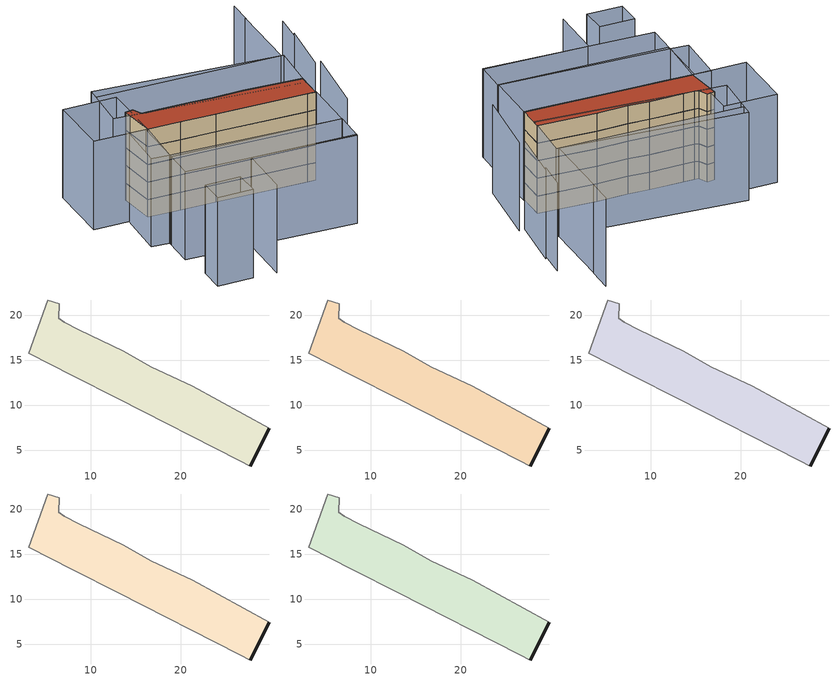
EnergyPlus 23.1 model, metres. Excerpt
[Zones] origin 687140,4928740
b448a663632994ad_F0_whole
 floor ground (EU_floor_Construction): 27.72,3.27 29.82,7.45 21.34,12.12 16.7,14.26 13.69,15.98 8.7,18.39 7.08,19.22 6.48,19.64 6.51,21.29 5.25,21.68 3.14,15.78 8,13.3 13.09,10.71 26.53,3.86 z0
 wall outside (EU_wall_Construction): 29.82,7.45 27.72,3.27 z0:3
 wall adiabatic (EU_wall_Construction): 27.72,3.27 26.53,3.86 13.09,10.71 8,13.3 3.14,15.78 5.25,21.68 6.51,21.29 6.48,19.64 7.08,19.22 8.7,18.39 13.69,15.98 16.7,14.26 21.34,12.12 29.82,7.45 z0:3
b448a663632994ad_F1_whole
 floor to b448a663632994ad_F0_whole (EU_floor_Construction): 27.72,3.27 29.82,7.45 21.34,12.12 16.7,14.26 13.69,15.98 8.7,18.39 7.08,19.22 6.48,19.64 6.51,21.29 5.25,21.68 3.14,15.78 8,13.3 13.09,10.71 26.53,3.86 z3
 wall outside (EU_wall_Construction): 29.82,7.45 27.72,3.27 z3:6
 wall adiabatic (EU_wall_Construction): 27.72,3.27 26.53,3.86 13.09,10.71 8,13.3 3.14,15.78 5.25,21.68 6.51,21.29 6.48,19.64 7.08,19.22 8.7,18.39 13.69,15.98 16.7,14.26 21.34,12.12 29.82,7.45 z3:6
b448a663632994ad_F2_whole
 floor to b448a663632994ad_F1_whole (EU_floor_Construction): 27.72,3.27 29.82,7.45 21.34,12.12 16.7,14.26 13.69,15.98 8.7,18.39 7.08,19.22 6.48,19.64 6.51,21.29 5.25,21.68 3.14,15.78 8,13.3 13.09,10.71 26.53,3.86 z6
 wall outside (EU_wall_Construction): 29.82,7.45 27.72,3.27 z6:9
 wall adiabatic (EU_wall_Construction): 27.72,3.27 26.53,3.86 13.09,10.71 8,13.3 3.14,15.78 5.25,21.68 6.51,21.29 6.48,19.64 7.08,19.22 8.7,18.39 13.69,15.98 16.7,14.26 21.34,12.12 29.82,7.45 z6:9
b448a663632994ad_F3_whole
 floor to b448a663632994ad_F2_whole (EU_floor_Construction): 27.72,3.27 29.82,7.45 21.34,12.12 16.7,14.26 13.69,15.98 8.7,18.39 7.08,19.22 6.48,19.64 6.51,21.29 5.25,21.68 3.14,15.78 8,13.3 13.09,10.71 26.53,3.86 z9
 wall outside (EU_wall_Construction): 29.82,7.45 27.72,3.27 z9:12
 wall adiabatic (EU_wall_Construction): 27.72,3.27 26.53,3.86 13.09,10.71 8,13.3 3.14,15.78 5.25,21.68 6.51,21.29 6.48,19.64 7.08,19.22 8.7,18.39 13.69,15.98 16.7,14.26 21.34,12.12 29.82,7.45 z9:12
b448a663632994ad_F4_whole
 floor to b448a663632994ad_F3_whole (EU_floor_Construction): 27.72,3.27 29.82,7.45 21.34,12.12 16.7,14.26 13.69,15.98 8.7,18.39 7.08,19.22 6.48,19.64 6.51,21.29 5.25,21.68 3.14,15.78 8,13.3 13.09,10.71 26.53,3.86 z12
 wall outside (EU_wall_Construction): 29.82,7.45 27.72,3.27 z12:15
 wall adiabatic (EU_wall_Construction): 27.72,3.27 26.53,3.86 13.09,10.71 8,13.3 3.14,15.78 5.25,21.68 6.51,21.29 6.48,19.64 7.08,19.22 8.7,18.39 13.69,15.98 16.7,14.26 21.34,12.12 29.82,7.45 z12:15
 roof outside (EU_roof_Construction): 21.34,12.12 29.82,7.45 27.72,3.27 26.53,3.86 13.09,10.71 8,13.3 3.14,15.78 5.25,21.68 6.51,21.29 6.48,19.64 7.08,19.22 8.7,18.39 13.69,15.98 16.7,14.26 z15
shading: 1.74,-9.92 5.9,-1.79 / 5.9,-1.79 21.23,-9.62 / 28.95,-1.69 35.65,8.63 / 34.81,9.01 39.95,17.01 / 39.29,16.56 41.77,20.71 / 39.09,25.65 33.38,14.29 / 33.38,14.29 6.21,27.96 / 40.98,29.32 39.03,25.46 / -5.1,-1.68 0.19,-4.17 / 0.19,-4.17 -1.64,-8.07 / -1.64,-8.07 -6.93,-5.58 / -6.93,-5.58 -5.1,-1.68 / 3.14,15.78 -1.02,8.23 / -1.02,8.23 -3.64,9.68 / -3.64,9.68 0.52,17.23 / 0.52,17.23 3.14,15.78 / -1.02,8.23 23.73,-4.89 / 23.73,-4.89 21.1,-9.85 / 21.1,-9.85 -3.65,3.27 / -3.65,3.27 -1.02,8.23 / 2.89,15.91 27.77,3.25 / 27.77,3.25 23.63,-4.89 / 23.63,-4.89 -1.25,7.78 / -1.25,7.78 2.89,15.91 / 7.05,29.56 33.68,14.1 / 33.68,14.1 29.21,6.39 / 29.21,6.39 2.57,21.84 / 2.57,21.84 7.05,29.56 / -4.76,19.7 0.08,29.47 / 0.08,29.47 7.99,25.55 / 7.99,25.55 3.14,15.78 / 3.14,15.78 -4.76,19.7 z0:15
[Building]
EU S2 Campaign: North Axis=0; Terrain=City; Solar Distribution=FullExterior
[Site:Location]
Bologna: Latitude=44.5; Longitude=11.25; Time Zone=1; Elevation=37
[SizingPeriod:WeatherFileDays]
AnnualSizingPeriod: Begin Month=1; Begin Day of Month=1; End Month=12; End Day of Month=31; Day of Week for Start Day=Monday; Use Weather File Daylight Saving Period=No; Use Weather File Rain and Snow Indicators=No
[MATERIAL]
EU_InternalMass_Material: Roughness=MediumRough; Thickness=0.1; Conductivity=1; Density=1800; Specific Heat=900; Thermal Absorptance=0.9; Solar Absorptance=0.7; Visible Absorptance=0.7
[MATERIAL:NOMASS] Roughness=MediumRough; Thermal Absorptance=0.9; Solar Absorptance=0.7; Visible Absorptance=0.7
Name | Thermal Resistance
EU_wall_NoMass | 0.905828
EU_roof_NoMass | 0.37593
EU_floor_NoMass | 0.67114
[CONSTRUCTION]
EU_wall_Construction: EU_wall_NoMass
EU_roof_Construction: EU_roof_NoMass
EU_floor_Construction: EU_floor_NoMass
EU_InternalMass_Construction: EU_InternalMass_Material
[ZONE] Type=1; Multiplier=1; Ceiling Height=autocalculate; Floor Area=autocalculate; Part of Total Floor Area=Yes
Name | Volume
b448a663632994ad_F0_whole | 415.091
b448a663632994ad_F1_whole; b448a663632994ad_F2_whole; b448a663632994ad_F3_whole; b448a663632994ad_F4_whole | 415.088
[INTERNALMASS] Construction=EU_InternalMass_Construction; Surface Area=138.363
Name | Zone or ZoneList
b448a663632994ad_F0_whole_EU_InternalMass | b448a663632994ad_F0_whole
b448a663632994ad_F1_whole_EU_InternalMass | b448a663632994ad_F1_whole
b448a663632994ad_F2_whole_EU_InternalMass | b448a663632994ad_F2_whole
b448a663632994ad_F3_whole_EU_InternalMass | b448a663632994ad_F3_whole
b448a663632994ad_F4_whole_EU_InternalMass | b448a663632994ad_F4_whole
[OTHEREQUIPMENT] Fuel Type=Electricity; Design Level Calculation Method=Watts/Area; Power per Zone Floor Area=1; Fraction Latent=0; Fraction Radiant=0; Fraction Lost=0; Carbon Dioxide Generation Rate=0; EndUse Subcategory=EU_Step8_InternalGains
Name | Zone or ZoneList or Space or SpaceList | Schedule
EU_Step8_InternalGain_b448a663632994ad_F0_whole_f000 | b448a663632994ad_F0_whole | EU_Step8_GainSchedule_b448a663632994ad_F0_whole_f000
EU_Step8_InternalGain_b448a663632994ad_F1_whole_f000 | b448a663632994ad_F1_whole | EU_Step8_GainSchedule_b448a663632994ad_F1_whole_f000
EU_Step8_InternalGain_b448a663632994ad_F2_whole_f000 | b448a663632994ad_F2_whole | EU_Step8_GainSchedule_b448a663632994ad_F2_whole_f000
EU_Step8_InternalGain_b448a663632994ad_F3_whole_f000 | b448a663632994ad_F3_whole | EU_Step8_GainSchedule_b448a663632994ad_F3_whole_f000
EU_Step8_InternalGain_b448a663632994ad_F4_whole_f000 | b448a663632994ad_F4_whole | EU_Step8_GainSchedule_b448a663632994ad_F4_whole_f000
[ZONEVENTILATION:DESIGNFLOWRATE] Schedule=EU_AlwaysOn; Design Flow Rate Calculation Method=AirChanges/Hour; Air Changes per Hour=0.73129; Ventilation Type=Natural; Fan Pressure Rise=0; Fan Total Efficiency=1; Constant Term Coefficient=1; Temperature Term Coefficient=0; Velocity Term Coefficient=0; Velocity Squared Term Coefficient=0; Minimum Indoor Temperature=-100; Maximum Indoor Temperature=100; Delta Temperature=-100; Minimum Outdoor Temperature=-100; Maximum Outdoor Temperature=100; Maximum Wind Speed=40
Name | Zone or ZoneList or Space or SpaceList
EU_ConstantAir_b448a663632994ad_F0_whole | b448a663632994ad_F0_whole
EU_ConstantAir_b448a663632994ad_F1_whole | b448a663632994ad_F1_whole
EU_ConstantAir_b448a663632994ad_F2_whole | b448a663632994ad_F2_whole
EU_ConstantAir_b448a663632994ad_F3_whole | b448a663632994ad_F3_whole
EU_ConstantAir_b448a663632994ad_F4_whole | b448a663632994ad_F4_whole
[HVACTEMPLATE:THERMOSTAT] Constant Heating Setpoint=20; Constant Cooling Setpoint=50
EU_HeatOnly_b448a663632994ad_F0_whole; EU_HeatOnly_b448a663632994ad_F1_whole; EU_HeatOnly_b448a663632994ad_F2_whole; EU_HeatOnly_b448a663632994ad_F3_whole; EU_HeatOnly_b448a663632994ad_F4_whole
[HVACTEMPLATE:ZONE:IDEALLOADSAIRSYSTEM] System Availability Schedule=EU_AlwaysOn; Maximum Heating Supply Air Temperature=50; Minimum Cooling Supply Air Temperature=13; Maximum Heating Supply Air Humidity Ratio=0.0156; Minimum Cooling Supply Air Humidity Ratio=0.0077; Heating Limit=NoLimit; Cooling Limit=NoLimit; Heating Availability Schedule=EU_AlwaysOn; Cooling Availability Schedule=EU_CoolingOff; Dehumidification Control Type=ConstantSensibleHeatRatio; Cooling Sensible Heat Ratio=0.7; Dehumidification Setpoint=60; Humidification Control Type=None; Humidification Setpoint=30; Outdoor Air Method=None; Outdoor Air Flow Rate per Person=0.00944; Outdoor Air Flow Rate per Zone Floor Area=0; Outdoor Air Flow Rate per Zone=0; Demand Controlled Ventilation Type=None; Outdoor Air Economizer Type=NoEconomizer; Heat Recovery Type=None; Sensible Heat Recovery Effectiveness=0.7; Latent Heat Recovery Effectiveness=0.65
Name | Template Thermostat
b448a663632994ad_F0_whole | EU_HeatOnly_b448a663632994ad_F0_whole
b448a663632994ad_F1_whole | EU_HeatOnly_b448a663632994ad_F1_whole
b448a663632994ad_F2_whole | EU_HeatOnly_b448a663632994ad_F2_whole
b448a663632994ad_F3_whole | EU_HeatOnly_b448a663632994ad_F3_whole
b448a663632994ad_F4_whole | EU_HeatOnly_b448a663632994ad_F4_whole
[SIZING:ZONE] Zone Cooling Design Supply Air Temperature Input Method=SupplyAirTemperature; Zone Cooling Design Supply Air Temperature=13; Zone Heating Design Supply Air Temperature Input Method=SupplyAirTemperature; Zone Heating Design Supply Air Temperature=50; Zone Cooling Design Supply Air Humidity Ratio=0.008; Zone Heating Design Supply Air Humidity Ratio=0.008; Cooling Design Air Flow Method=DesignDay; Cooling Design Air Flow Rate=0; Cooling Minimum Air Flow per Zone Floor Area=0.000762; Cooling Minimum Air Flow=0; Cooling Minimum Air Flow Fraction=0.2; Heating Design Air Flow Method=DesignDay; Heating Design Air Flow Rate=0; Heating Maximum Air Flow per Zone Floor Area=0.002032; Heating Maximum Air Flow=0.141576; Heating Maximum Air Flow Fraction=0.3; Account for Dedicated Outdoor Air System=No; Dedicated Outdoor Air System Control Strategy=NeutralSupplyAir; Dedicated Outdoor Air Low Setpoint Temperature for Design=autosize; Dedicated Outdoor Air High Setpoint Temperature for Design=autosize; Zone Load Sizing Method=Sensible Load Only No Latent Load; Zone Latent Cooling Design Supply Air Humidity Ratio Input Method=HumidityRatioDifference; Zone Cooling Design Supply Air Humidity Ratio Difference=0.005; Zone Latent Heating Design Supply Air Humidity Ratio Input Method=HumidityRatioDifference; Zone Humidification Design Supply Air Humidity Ratio Difference=0.005
b448a663632994ad_F0_whole; b448a663632994ad_F1_whole; b448a663632994ad_F2_whole; b448a663632994ad_F3_whole; b448a663632994ad_F4_whole
[SCHEDULE:CONSTANT]
Name | Hourly Value
EU_AlwaysOn | 1
EU_CoolingOff | 0
[SCHEDULE:FILE] Column Number=1; Rows to Skip at Top=0; Number of Hours of Data=8760; Column Separator=Comma; Interpolate to Timestep=No; Minutes per Item=60; Adjust Schedule for Daylight Savings=Yes
Name | File
EU_Step8_GainSchedule_b448a663632994ad_F0_whole_f000 | ../../schedules/b448a663632994ad/b448a663632994ad_F0_whole_f000_gain.csv
EU_Step8_GainSchedule_b448a663632994ad_F1_whole_f000 | ../../schedules/b448a663632994ad/b448a663632994ad_F1_whole_f000_gain.csv
EU_Step8_GainSchedule_b448a663632994ad_F2_whole_f000 | ../../schedules/b448a663632994ad/b448a663632994ad_F2_whole_f000_gain.csv
EU_Step8_GainSchedule_b448a663632994ad_F3_whole_f000 | ../../schedules/b448a663632994ad/b448a663632994ad_F3_whole_f000_gain.csv
EU_Step8_GainSchedule_b448a663632994ad_F4_whole_f000 | ../../schedules/b448a663632994ad/b448a663632994ad_F4_whole_f000_gain.csv
